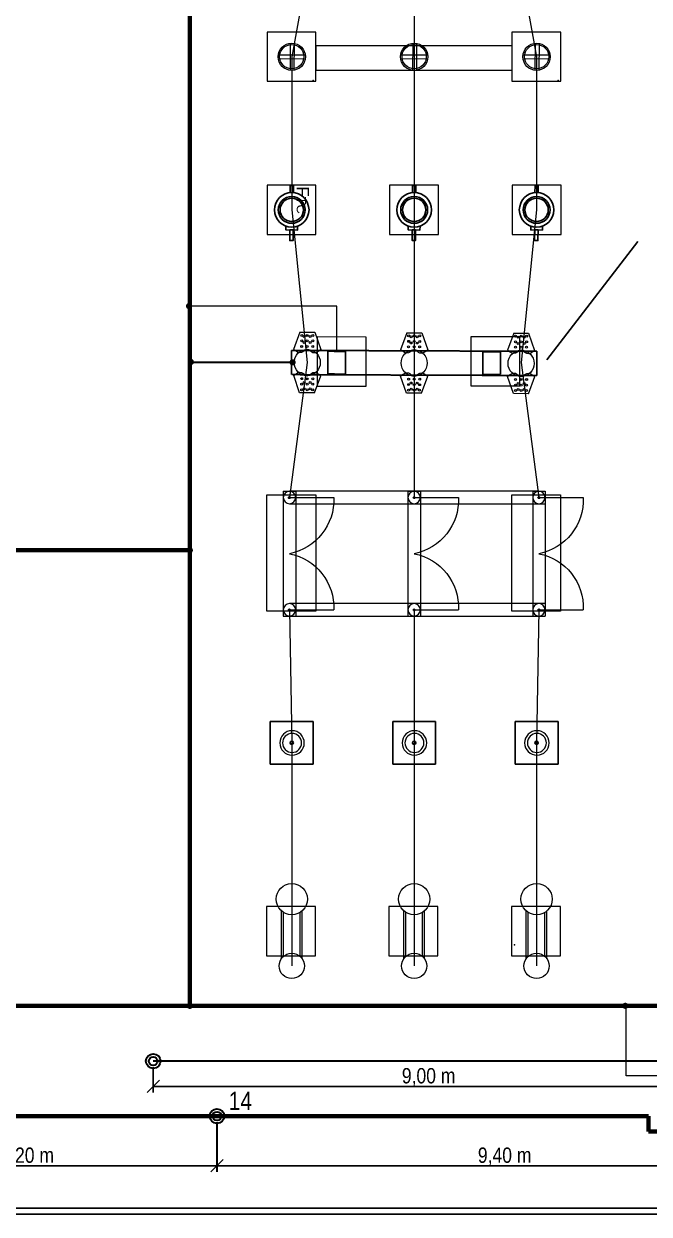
# Model space of a CAD drawing. Header units: inches. Extents: x -406115 to -363140, y -27318 to 35879.
# Drawn here: x -384496 to -374279, y -14725 to 4708 of the extents above; entities that cross this region are included whole.
import ezdxf

# ---------------------------------------------------------------- set-up
doc = ezdxf.new("R2010")
doc.units = ezdxf.units.IN
doc.header["$MEASUREMENT"] = 0
doc.header["$PDSIZE"] = 5
doc.linetypes.add('DASHED2', pattern=[0.375, 0.25, -0.125])
for name, color, linetype in [('AREVA GL 311', 1, 'Continuous'), ('cabluri', 7, 'Continuous'), ('echipament', 4, 'Continuous'), ('Layer2', 7, 'Continuous'), ('Separator', 5, 'Continuous'), ('TC', 222, 'Continuous'), ('TEXT', 7, 'Continuous'), ('TT', 30, 'Continuous')]:
    doc.layers.add(name, color=color, linetype=linetype)
for name, color, linetype, lineweight, true_color in [('cote', 7, 'Continuous', 9, 0x525252), ('priza dirijare potentiale', 7, 'Continuous', 80, 0x9eff9e), ('priza pam.artificiala perimetrala', 7, 'Continuous', 80, 0x96222e), ('ramificatii la priza pamant', 7, 'Continuous', 5, 0x007a00)]:
    doc.layers.add(name, color=color, linetype=linetype, lineweight=lineweight, true_color=true_color)
for name, color, linetype, lineweight in [('electrozi verticali cupru perimetrali', 22, 'Continuous', 30), ('loc sudura', 92, 'Continuous', 30), ('priza pamant pentru paratrasnete', 30, 'Continuous', 30), ('ramificatie la priza fundatie', 5, 'Continuous', 30)]:
    doc.layers.add(name, color=color, linetype=linetype, lineweight=lineweight)
doc.styles.add('arial', font='arial.ttf')
doc.styles.get("Standard").update_dxf_attribs({"font": 'ARIALN.TTF'})
doc.dimstyles.get("Standard").update_dxf_attribs({"dimtxt": 250, "dimasz": 200, "dimexe": 100, "dimexo": 100, "dimgap": 100, "dimtad": 1, "dimlfac": 0.001, "dimzin": 0, "dimtxsty": 'Standard', "dimblk": 'OBLIQUE', "dimcen": 0.09, "dimadec": 0, "dimazin": 0, "dimtfac": 1, "dimtofl": 0, "dimtmove": 0, "dimatfit": 3, "dimfxl": 1, "dimtolj": 1, "dimtzin": 0, "dimarcsym": 1})

# ---------------------------------------------------------------- blocks, each defined once
blk = doc.blocks.new('TC')
at = {"lineweight": 15}
for radius in [2.5, 1.94]:
    blk.add_circle((1078.04, 652.36), radius, dxfattribs=at)
blk = doc.blocks.new('_Oblique')
at = {"color": 0, "linetype": 'ByBlock', "lineweight": -2}
blk.add_line((-0.5, -0.5), (0.5, 0.5), dxfattribs=at)
blk = doc.blocks.new('*D271')
at = {"layer": 'cote', "color": 0, "lineweight": -2, "ltscale": 0.01, "transparency": 16777216}
for p, q in [((-381340, -13224), (-381340, -14035)), ((-371939, -13224), (-371939, -14035)), ((-381340, -13935), (-371939, -13935))]:
    blk.add_line(p, q, dxfattribs=at)
at = {"layer": 'Defpoints', "color": 0, "ltscale": 0.01, "transparency": 16777216}
for p in [(-381340, -13124), (-371939, -13124), (-371939, -13935)]:
    blk.add_point(p, dxfattribs=at)
at = {"layer": 'cote', "color": 0, "lineweight": -2, "ltscale": 0.01, "transparency": 16777216, "xscale": 200, "yscale": 200, "zscale": 200, "rotation": 180}
blk.add_blockref('_Oblique', (-381340, -13935), dxfattribs=at)
at = {"layer": 'cote', "color": 0, "lineweight": -2, "ltscale": 0.01, "transparency": 16777216, "xscale": 200, "yscale": 200, "zscale": 200}
blk.add_blockref('_Oblique', (-371939, -13935), dxfattribs=at)
at = {"layer": 'cote', "color": 0, "ltscale": 0.01, "transparency": 16777216, "insert": (-376640, -13785), "char_height": 250, "attachment_point": 5}
blk.add_mtext('\\A1;9,40 m', dxfattribs=at)
blk = doc.blocks.new('*D272')
at = {"layer": 'cote', "color": 0, "lineweight": -2, "ltscale": 0.01, "transparency": 16777216}
for p, q in [((-387540, -13224), (-387540, -14035)), ((-381339, -13224), (-381339, -14035)), ((-381339, -13935), (-387540, -13935))]:
    blk.add_line(p, q, dxfattribs=at)
at = {"layer": 'Defpoints', "color": 0, "ltscale": 0.01, "transparency": 16777216}
for p in [(-387540, -13124), (-381339, -13124), (-387540, -13935)]:
    blk.add_point(p, dxfattribs=at)
at = {"layer": 'cote', "color": 0, "lineweight": -2, "ltscale": 0.01, "transparency": 16777216, "xscale": 200, "yscale": 200, "zscale": 200, "rotation": 180}
blk.add_blockref('_Oblique', (-387540, -13935), dxfattribs=at)
at = {"layer": 'cote', "color": 0, "lineweight": -2, "ltscale": 0.01, "transparency": 16777216, "xscale": 200, "yscale": 200, "zscale": 200}
blk.add_blockref('_Oblique', (-381339, -13935), dxfattribs=at)
at = {"layer": 'cote', "color": 0, "ltscale": 0.01, "transparency": 16777216, "insert": (-384440, -13785), "char_height": 250, "attachment_point": 5}
blk.add_mtext('\\A1;6,20 m', dxfattribs=at)
blk = doc.blocks.new('*D284')
at = {"layer": 'cote', "color": 0, "lineweight": -2, "ltscale": 0.01, "transparency": 16777216}
for p, q in [((-382381, -12326), (-382381, -12738)), ((-373382, -12325), (-373382, -12738)), ((-382381, -12638), (-373382, -12638))]:
    blk.add_line(p, q, dxfattribs=at)
at = {"layer": 'Defpoints', "color": 0, "ltscale": 0.01, "transparency": 16777216}
for p in [(-382381, -12226), (-373382, -12225), (-373382, -12638)]:
    blk.add_point(p, dxfattribs=at)
at = {"layer": 'cote', "color": 0, "lineweight": -2, "ltscale": 0.01, "transparency": 16777216, "xscale": 200, "yscale": 200, "zscale": 200, "rotation": 180}
blk.add_blockref('_Oblique', (-382381, -12638), dxfattribs=at)
at = {"layer": 'cote', "color": 0, "lineweight": -2, "ltscale": 0.01, "transparency": 16777216, "xscale": 200, "yscale": 200, "zscale": 200}
blk.add_blockref('_Oblique', (-373382, -12638), dxfattribs=at)
at = {"layer": 'cote', "color": 0, "ltscale": 0.01, "transparency": 16777216, "insert": (-377882, -12488), "char_height": 250, "attachment_point": 5}
blk.add_mtext('\\A1;9,00 m', dxfattribs=at)

msp = doc.modelspace()

# ---------------------------------------------------------------- hatches: boundary and pattern name
at = {"layer": 'loc sudura', "ltscale": 0.13}
h = msp.add_hatch(color=256, dxfattribs=at)
h.paths.add_polyline_path([(-381796.265, 48.231), (-381796.265, 150.231, -1)])
h.paths.add_polyline_path([(-381796.265, 150.231), (-381796.265, 99.231), (-381847.265, 99.231, -0.414213563)])
h.paths.add_polyline_path([(-381796.265, 99.231), (-381796.265, 48.231, -0.414213562), (-381847.265, 99.231)])
h = msp.add_hatch(color=256, dxfattribs=at)
h.paths.add_polyline_path([(-381766.512, -863.646), (-381766.512, -761.646, -1)])
h.paths.add_polyline_path([(-381766.512, -761.646), (-381766.512, -812.646), (-381817.512, -812.646, -0.414213563)])
h.paths.add_polyline_path([(-381766.512, -812.646), (-381766.512, -863.646, -0.414213562), (-381817.512, -812.646)])
h = msp.add_hatch(color=256, dxfattribs=at)
h.paths.add_polyline_path([(-380104.802, -869.717), (-380104.802, -767.717, -1)])
h.paths.add_polyline_path([(-380104.802, -767.717), (-380104.802, -818.717), (-380155.802, -818.717, -0.414213563)])
h.paths.add_polyline_path([(-380104.802, -818.717), (-380104.802, -869.717, -0.414213562), (-380155.802, -818.717)])
h = msp.add_hatch(color=256, dxfattribs=at)
h.paths.add_polyline_path([(-381782.855, -3937.374), (-381782.855, -3835.374, -1)])
h.paths.add_polyline_path([(-381782.855, -3835.374), (-381782.855, -3886.374), (-381833.855, -3886.374, -0.414213563)])
h.paths.add_polyline_path([(-381782.855, -3886.374), (-381782.855, -3937.374, -0.414213562), (-381833.855, -3886.374)])
h = msp.add_hatch(color=256, dxfattribs=at)
h.paths.add_polyline_path([(-381782.855, -11375.087), (-381782.855, -11273.087, -1)])
h.paths.add_polyline_path([(-381782.855, -11273.087), (-381782.855, -11324.087), (-381833.855, -11324.087, -0.414213563)])
h.paths.add_polyline_path([(-381782.855, -11324.087), (-381782.855, -11375.087, -0.414213562), (-381833.855, -11324.087)])
h = msp.add_hatch(color=256, dxfattribs=at)
h.paths.add_polyline_path([(-374669.805, -11374.356), (-374669.805, -11272.356, -1)])
h.paths.add_polyline_path([(-374669.805, -11272.356), (-374669.805, -11323.356), (-374720.805, -11323.356, -0.414213563)])
h.paths.add_polyline_path([(-374669.805, -11323.356), (-374669.805, -11374.356, -0.414213562), (-374720.805, -11323.356)])

# ---------------------------------------------------------------- linework, layer by layer
at = {"color": 1, "lineweight": 0, "ltscale": 0.13}
for p, q in [((-378118.368, 8026.299), (-378118.368, -3026.171)), ((-380156.151, -4860.175), (-380118.368, -7029.701)), ((-378118.368, -4860.175), (-378118.368, -7029.701)), ((-376080.586, -4860.175), (-376118.368, -7029.701)), ((-380118.368, -7029.701), (-380118.368, -9582.061)), ((-378118.368, -7029.701), (-378118.368, -9582.061)), ((-376118.368, -7029.701), (-376118.368, -9582.061)), ((-380118.368, -9582.061), (-380118.368, -10672.338)), ((-378118.368, -9582.061), (-378118.368, -10672.338)), ((-376118.368, -9582.061), (-376118.368, -10672.338))]:
    msp.add_line(p, q, dxfattribs=at)
at = {"color": 7, "lineweight": 0, "ltscale": 0.13}
for p, q in [((-380141.485, 4391.624), (-380145.574, 3949.438)), ((-380078.202, 4389.173), (-380082.256, 3950.719)), ((-378141.485, 4391.624), (-378145.574, 3949.438)), ((-378078.202, 4389.173), (-378082.256, 3950.719)), ((-376140.401, 4391.735), (-376146.977, 3949.616)), ((-376141.485, 4391.624), (-376145.574, 3949.438)), ((-376078.202, 4389.173), (-376082.256, 3950.719)), ((-376077.779, 4389.243), (-376081.833, 3950.789)), ((-380338.919, 4140.685), (-379898.403, 4136.612)), ((-380338.333, 4203.985), (-379897.818, 4199.912)), ((-378338.919, 4140.685), (-377898.403, 4136.612)), ((-378338.333, 4203.985), (-377897.818, 4199.912)), ((-376338.919, 4140.685), (-375898.403, 4136.612)), ((-376338.919, 4140.685), (-375898.403, 4136.612)), ((-376338.333, 4203.985), (-375897.818, 4199.912)), ((-376338.333, 4203.985), (-375897.818, 4199.912)), ((-379722.488, 2071.992), (-380522.488, 2071.992)), ((-380522.488, 2071.992), (-380522.488, 1268.605)), ((-379722.488, 1268.605), (-379722.488, 2071.992)), ((-377719.602, 2071.992), (-378519.602, 2071.992)), ((-378519.602, 2071.992), (-378519.602, 1268.605)), ((-377719.602, 1268.605), (-377719.602, 2071.992)), ((-380522.488, 1268.605), (-379722.488, 1268.605)), ((-378519.602, 1268.605), (-377719.602, 1268.605)), ((-378903.155, -406.951), (-379703.155, -404.095)), ((-379703.155, -404.095), (-379703.155, -1207.482)), ((-378903.155, -1207.482), (-378903.155, -406.951)), ((-379703.155, -1207.482), (-378903.155, -1207.482)), ((-380287.92, -10554.326), (-380287.92, -9773.129)), ((-380253.918, -10516.451), (-380253.918, -9798.58)), ((-379982.818, -10516.451), (-379982.818, -9798.58)), ((-379948.817, -10554.326), (-379948.817, -9773.129)), ((-378287.92, -10554.326), (-378287.92, -9773.129)), ((-378253.918, -10516.451), (-378253.918, -9798.58)), ((-377982.818, -10516.451), (-377982.818, -9798.58)), ((-377948.817, -10554.326), (-377948.817, -9773.129)), ((-376287.92, -10554.326), (-376287.92, -9773.129)), ((-376253.918, -10516.451), (-376253.918, -9798.58)), ((-375982.818, -10516.451), (-375982.818, -9798.58)), ((-375948.817, -10554.326), (-375948.817, -9773.129))]:
    msp.add_line(p, q, dxfattribs=at)
msp.add_line((-374462.299, 1153.924), (-375950.815, -775.696))
msp.add_lwpolyline([(-395339.872, 33474.769), (-395339.872, -14725.231), (-363139.872, -14725.231), (-363139.872, 33474.769)], close=True)
msp.add_lwpolyline([(-381469.617, 33374.769), (-395239.872, 33374.769), (-395239.872, -14625.231), (-381189.872, -14625.231)])
at = {"color": 1, "lineweight": 0, "ltscale": 0.13}
for points in [[(-379418.368, 8026.299), (-380118.368, 4170.299), (-380118.368, 1670.299), (-379865.891, -822.482), (-380156.151, -3026.171)], [(-376818.368, 8026.299), (-376118.368, 4170.299), (-376118.368, 1670.299), (-376370.845, -822.482), (-376080.586, -3026.171)]]:
    msp.add_lwpolyline(points, dxfattribs=at)
at = {"color": 7, "lineweight": 0, "ltscale": 0.13}
for points in [[(-379722.486, 3770.393), (-379722.486, 4570.393), (-380522.486, 4570.393), (-380522.486, 3770.393)], [(-375722.486, 3770.393), (-375722.486, 4570.393), (-376522.486, 4570.393), (-376522.486, 3770.393)], [(-375718.37, 1268.605), (-375718.37, 2071.992), (-376518.37, 2071.992), (-376518.37, 1268.605)], [(-376392.267, -1204.095), (-376392.267, -400.708), (-377192.267, -400.708), (-377192.267, -1204.095)], [(-376525.139, -4879.798), (-376525.139, -2979.596), (-375725.139, -2979.596), (-375725.139, -4879.798)], [(-379732.432, -10506.769), (-379732.432, -9703.382), (-380532.432, -9703.382), (-380532.432, -10506.769)], [(-377729.546, -10506.769), (-377729.546, -9703.382), (-378529.546, -9703.382), (-378529.546, -10506.769)], [(-375728.314, -10506.769), (-375728.314, -9703.382), (-376528.314, -9703.382), (-376528.314, -10506.769)]]:
    msp.add_lwpolyline(points, close=True, dxfattribs=at)
at = {"lineweight": 0, "ltscale": 0.13}
msp.add_lwpolyline([(-376518.368, 3952.09), (-376518.368, 4349.825), (-379722.486, 4349.825), (-379722.486, 3952.09)], close=True, dxfattribs=at)
at = {"color": 7, "lineweight": 0, "ltscale": 0.13}
for centre, radius in [((-380118.368, 4170.299), 222.53), ((-380118.368, 4170.299), 198.476), ((-378118.368, 4170.299), 222.53), ((-378118.368, 4170.299), 198.476), ((-376118.368, 4170.299), 222.53), ((-376118.368, 4170.299), 222.53), ((-376118.368, 4170.299), 198.476), ((-376118.368, 4170.299), 198.476), ((-380118.368, -9582.061), 255.449), ((-378118.368, -9582.061), 255.449), ((-376118.368, -9582.061), 255.449), ((-380118.368, -10672.338), 206.578), ((-378118.368, -10672.338), 206.578), ((-376118.368, -10672.338), 206.578)]:
    msp.add_circle(centre, radius, dxfattribs=at)
for p in [(-379768.368, 3781.31), (-375768.368, 3781.31), (-376478.314, -10326.439)]:
    msp.add_point(p, dxfattribs=at)
at = {"layer": 'AREVA GL 311', "linetype": 'Continuous', "lineweight": 20, "ltscale": 0.5}
for p, q in [((-379987.59, -327.767), (-380087.72, -607.785)), ((-379987.59, -327.767), (-379743.051, -328.774)), ((-379876.791, -378.902), (-379854.267, -378.995)), ((-379743.051, -328.774), (-379645.23, -609.607)), ((-378240.067, -334.987), (-378340.197, -615.005)), ((-378240.067, -334.987), (-377995.528, -335.993)), ((-378129.268, -386.121), (-378106.744, -386.214)), ((-377995.528, -335.993), (-377897.707, -616.826)), ((-376492.541, -341.371), (-376592.671, -621.389)), ((-376492.541, -341.371), (-376248.002, -342.378)), ((-376248.002, -342.378), (-376150.181, -623.211)), ((-376381.742, -392.506), (-376359.218, -392.599)), ((-379989.012, -1316.252), (-380086.833, -1035.419)), ((-379877.054, -1085.843), (-379854.53, -1085.936)), ((-379744.473, -1317.259), (-379644.343, -1037.241)), ((-378241.489, -1323.471), (-378339.31, -1042.638)), ((-378129.531, -1093.062), (-378107.007, -1093.155)), ((-377996.95, -1324.478), (-377896.82, -1044.46)), ((-376493.963, -1329.856), (-376591.784, -1049.023)), ((-376382.005, -1099.447), (-376359.481, -1099.54)), ((-376249.424, -1330.863), (-376149.294, -1050.845)), ((-379744.473, -1317.259), (-379989.012, -1316.252)), ((-377996.95, -1324.478), (-378241.489, -1323.471)), ((-376249.424, -1330.863), (-376493.963, -1329.856))]:
    msp.add_line(p, q, dxfattribs=at)
for centre, radius in [((-379955.623, -378.578), 15.767), ((-379915.713, -395.635), 15.767), ((-379865.529, -378.949), 15.767), ((-379815.484, -396.048), 15.767), ((-379775.435, -379.32), 15.767), ((-378208.1, -385.797), 15.767), ((-378168.19, -402.854), 15.767), ((-378118.006, -386.168), 15.767), ((-378067.961, -403.267), 15.767), ((-378027.912, -386.539), 15.767), ((-376460.574, -392.181), 15.767), ((-376370.48, -392.552), 15.767), ((-376280.386, -392.923), 15.767), ((-379956.365, -558.766), 15.767), ((-379955.994, -468.672), 15.767), ((-379916.126, -495.865), 15.767), ((-379866.271, -559.137), 15.767), ((-379865.9, -469.043), 15.767), ((-379815.896, -496.277), 15.767), ((-379776.177, -559.508), 15.767), ((-379775.806, -469.414), 15.767), ((-378208.842, -565.985), 15.767), ((-378208.471, -475.891), 15.767), ((-378168.603, -503.084), 15.767), ((-378118.748, -566.356), 15.767), ((-378118.377, -476.262), 15.767), ((-378068.373, -503.496), 15.767), ((-378028.654, -566.727), 15.767), ((-378028.283, -476.633), 15.767), ((-376461.316, -572.37), 15.767), ((-376460.945, -482.276), 15.767), ((-376421.077, -509.468), 15.767), ((-376420.664, -409.239), 15.767), ((-376371.222, -572.741), 15.767), ((-376370.851, -482.646), 15.767), ((-376320.847, -509.881), 15.767), ((-376320.435, -409.651), 15.767), ((-376281.128, -573.112), 15.767), ((-376280.757, -483.017), 15.767), ((-379865.891, -822.482), 213.748), ((-378118.368, -829.701), 213.748), ((-376370.842, -836.086), 213.748), ((-379956.257, -1175.613), 15.767), ((-379955.886, -1085.519), 15.767), ((-379916.167, -1148.749), 15.767), ((-379866.163, -1175.984), 15.767), ((-379865.792, -1085.89), 15.767), ((-379815.937, -1149.162), 15.767), ((-379776.069, -1176.355), 15.767), ((-379775.698, -1086.26), 15.767), ((-378208.363, -1092.738), 15.767), ((-378168.644, -1155.968), 15.767), ((-378118.269, -1093.109), 15.767), ((-378068.414, -1156.381), 15.767), ((-378028.175, -1093.48), 15.767), ((-376460.837, -1099.122), 15.767), ((-376421.118, -1162.353), 15.767), ((-376370.743, -1099.493), 15.767), ((-376320.888, -1162.765), 15.767), ((-376280.649, -1099.864), 15.767), ((-379956.628, -1265.707), 15.767), ((-379916.579, -1248.979), 15.767), ((-379866.534, -1266.078), 15.767), ((-379816.35, -1249.391), 15.767), ((-379776.44, -1266.449), 15.767), ((-378209.105, -1272.926), 15.767), ((-378208.734, -1182.832), 15.767), ((-378169.056, -1256.198), 15.767), ((-378119.011, -1273.297), 15.767), ((-378118.64, -1183.203), 15.767), ((-378068.826, -1256.611), 15.767), ((-378028.917, -1273.668), 15.767), ((-378028.546, -1183.574), 15.767), ((-376461.579, -1279.31), 15.767), ((-376461.208, -1189.216), 15.767), ((-376421.53, -1262.582), 15.767), ((-376371.485, -1279.681), 15.767), ((-376371.114, -1189.587), 15.767), ((-376321.3, -1262.995), 15.767), ((-376281.391, -1280.052), 15.767), ((-376281.02, -1189.958), 15.767)]:
    msp.add_circle(centre, radius, dxfattribs=at)
for points in [[(-379645.23, -609.607), (-379771.689, -661.881), (-379866.475, -608.696), (-379960.035, -658.118), (-380087.72, -607.785)], [(-377897.707, -616.826), (-378024.166, -669.101), (-378118.952, -615.915), (-378212.512, -665.337), (-378340.197, -615.005)], [(-376150.181, -623.211), (-376276.64, -675.485), (-376371.426, -622.3), (-376464.986, -671.722), (-376592.671, -621.389)], [(-380086.833, -1035.419), (-379960.373, -983.145), (-379865.588, -1036.33), (-379772.028, -986.909), (-379644.343, -1037.241)], [(-378339.31, -1042.638), (-378212.85, -990.364), (-378118.065, -1043.549), (-378024.505, -994.128), (-377896.82, -1044.46)], [(-376591.784, -1049.023), (-376465.324, -996.749), (-376370.539, -1049.934), (-376276.979, -1000.512), (-376149.294, -1050.845)]]:
    msp.add_spline(points, degree=3, dxfattribs=at)
at = {"layer": 'cabluri', "color": 7}
for p, q in [((-379768.368, -6679.701), (-380468.368, -6679.701)), ((-380468.368, -6679.701), (-380468.368, -7379.701)), ((-379768.368, -7379.701), (-379768.368, -6679.701)), ((-377768.368, -6679.701), (-378468.368, -6679.701)), ((-378468.368, -6679.701), (-378468.368, -7379.701)), ((-377768.368, -7379.701), (-377768.368, -6679.701)), ((-375768.368, -6679.701), (-376468.368, -6679.701)), ((-376468.368, -6679.701), (-376468.368, -7379.701)), ((-375768.368, -7379.701), (-375768.368, -6679.701)), ((-380468.368, -7379.701), (-379768.368, -7379.701)), ((-378468.368, -7379.701), (-377768.368, -7379.701)), ((-376468.368, -7379.701), (-375768.368, -7379.701)), ((-375768.368, -7379.701), (-376468.368, -7379.701))]:
    msp.add_line(p, q, dxfattribs=at)
at = {"layer": 'echipament', "linetype": 'DASHED2'}
for p, q in [((-380121.135, -623.593), (-380122.582, -1019.502)), ((-380121.135, -623.593), (-376114.149, -638.232)), ((-376114.149, -638.232), (-376115.595, -1034.141)), ((-380122.582, -1019.502), (-376115.595, -1034.141))]:
    msp.add_line(p, q, dxfattribs=at)
for points in [[(-379239.034, -1009.774), (-379529.032, -1008.714), (-379527.68, -638.717), (-379237.682, -639.776)], [(-376709.051, -1019.017), (-376999.049, -1017.957), (-376997.697, -647.96), (-376707.699, -649.019)]]:
    msp.add_lwpolyline(points, close=True, dxfattribs=at)
at = {"layer": 'electrozi verticali cupru perimetrali'}
for centre, radius in [((-382381.479, -12226.231), 120), ((-382381.479, -12226.231), 71.664), ((-381339.872, -13124.231), 120), ((-381339.372, -13123.731), 71.664)]:
    msp.add_circle(centre, radius, dxfattribs=at)
at = {"layer": 'Layer2'}
for p, q in [((-377289.872, -14625.231), (-381189.872, -14625.231)), ((-365368.63, -14625.231), (-377289.872, -14625.231))]:
    msp.add_line(p, q, dxfattribs=at)
at = {"layer": 'priza dirijare potentiale'}
for p, q in [((-381783.59, 30074.769), (-381783.59, -11324.731)), ((-366540.372, -11324.731), (-391940.872, -11324.731))]:
    msp.add_line(p, q, dxfattribs=at)
at = {"layer": 'priza dirijare potentiale', "ltscale": 0.01}
msp.add_line((-381783.59, -3887.017), (-391940.872, -3887.017), dxfattribs=at)
at = {"layer": 'priza pam.artificiala perimetrala'}
for p, q in [((-393740.872, -13125.231), (-374290.372, -13124.731)), ((-374290.372, -13124.731), (-374290.372, -13374.731)), ((-374290.372, -13374.731), (-372189.872, -13374.731))]:
    msp.add_line(p, q, dxfattribs=at)
at = {"layer": 'priza pamant pentru paratrasnete'}
msp.add_line((-381581.979, -12225.731), (-382381.979, -12225.731), dxfattribs=at)
at = {"layer": 'priza pamant pentru paratrasnete', "ltscale": 0.01}
msp.add_line((-373382.479, -12225.231), (-381582.479, -12225.231), dxfattribs=at)
at = {"layer": 'ramificatie la priza fundatie', "ltscale": 0.01}
msp.add_line((-380121.858, -821.547), (-381783.59, -821.547), dxfattribs=at)
at = {"layer": 'ramificatii la priza pamant', "ltscale": 0.01}
for p, q in [((-379382.681, 97.856), (-381783.59, 97.856)), ((-379382.681, -639.246), (-379382.681, 97.856)), ((-374657.13, -12467.862), (-374657.13, -11324.731)), ((-373348.626, -12467.862), (-374657.13, -12467.862))]:
    msp.add_line(p, q, dxfattribs=at)
at = {"layer": 'Separator', "lineweight": 0}
for p, q in [((-380258.04, -2924.282), (-380258.04, -4962.065)), ((-380258.04, -2924.282), (-380054.262, -2924.282)), ((-376080.586, -2924.282), (-380156.151, -2924.282)), ((-380156.151, -3026.171), (-379432.128, -3026.108)), ((-380054.262, -2924.282), (-380054.262, -4962.065)), ((-378220.257, -2924.282), (-378220.257, -4962.065)), ((-378220.257, -2924.282), (-378016.479, -2924.282)), ((-378118.368, -3026.171), (-377394.346, -3026.108)), ((-378016.479, -2924.282), (-378016.479, -4962.065)), ((-376182.475, -2924.282), (-376182.475, -4962.065)), ((-376182.475, -2924.282), (-375978.696, -2924.282)), ((-376080.586, -3026.171), (-375356.563, -3026.108)), ((-375978.696, -2924.282), (-375978.696, -4962.065)), ((-380156.151, -3128.06), (-375978.696, -3128.06)), ((-375978.696, -4758.286), (-380156.151, -4758.286)), ((-380258.04, -4962.065), (-380054.262, -4962.065)), ((-380156.151, -4860.175), (-379432.128, -4860.113)), ((-380156.151, -4962.065), (-376080.586, -4962.065)), ((-378220.257, -4962.065), (-378016.479, -4962.065)), ((-378118.368, -4860.175), (-377394.346, -4860.113)), ((-376182.475, -4962.065), (-375978.696, -4962.065)), ((-376080.586, -4860.175), (-375356.563, -4860.113))]:
    msp.add_line(p, q, dxfattribs=at)
at = {"layer": 'Separator', "color": 7, "lineweight": 0}
for points in [[(-380525.139, -4879.798), (-380525.139, -2979.596), (-379725.139, -2979.596), (-379725.139, -4879.798)], [(-380525.139, -4879.798), (-380525.139, -2979.798), (-379725.139, -2979.798), (-379725.139, -4879.798)]]:
    msp.add_lwpolyline(points, close=True, dxfattribs=at)
at = {"layer": 'Separator', "lineweight": 0, "extrusion": (0, 0, -1)}
for centre, major_axis, start_param, end_param in [((-380156.151, -3026.171), (-101.889, 0), 4.71238898, 10.995574288), ((-380156.151, -3026.171), (15.283, 0), 7.853981634, 10.995574288), ((-380156.151, -3026.171), (15.283, 0), 4.71238898, 7.853981634), ((-380328.659, -3062.638), (897.274, 0), 6.242462149, 7.660519697), ((-378118.368, -3026.171), (-101.889, 0), 4.71238898, 10.995574288), ((-378118.368, -3026.171), (15.283, 0), 7.853981634, 10.995574288), ((-378118.368, -3026.171), (15.283, 0), 4.71238898, 7.853981634), ((-378290.876, -3062.638), (897.274, 0), 6.242462149, 7.660519697), ((-376080.586, -3026.171), (-101.889, 0), 4.71238898, 10.995574288), ((-376080.586, -3026.171), (15.283, 0), 7.853981634, 10.995574288), ((-376080.586, -3026.171), (15.283, 0), 4.71238898, 7.853981634), ((-376253.093, -3062.638), (897.274, 0), 6.242462149, 7.660519697), ((-380328.653, -4823.699), (897.264, 0), 4.905846536, 6.323780102), ((-378290.87, -4823.699), (897.264, 0), 4.905846536, 6.323780102), ((-376253.087, -4823.699), (897.264, 0), 4.905846536, 6.323780102), ((-380156.151, -4860.175), (-101.889, 0), 4.71238898, 10.995574288), ((-380156.151, -4860.175), (15.283, 0), 7.853981634, 10.995574288), ((-380156.151, -4860.175), (15.283, 0), 4.71238898, 7.853981634), ((-378118.368, -4860.175), (-101.889, 0), 4.71238898, 10.995574288), ((-378118.368, -4860.175), (15.283, 0), 7.853981634, 10.995574288), ((-378118.368, -4860.175), (15.283, 0), 4.71238898, 7.853981634), ((-376080.586, -4860.175), (-101.889, 0), 4.71238898, 10.995574288), ((-376080.586, -4860.175), (15.283, 0), 7.853981634, 10.995574288), ((-376080.586, -4860.175), (15.283, 0), 4.71238898, 7.853981634)]:
    msp.add_ellipse(centre, major_axis=major_axis, ratio=1, start_param=start_param, end_param=end_param, dxfattribs=at)
at = {"layer": 'TC'}
for points in [[(-380091.204, 1950.987), (-380090.561, 2070.265), (-380144.069, 2070.553), (-380144.713, 1951.065)], [(-378091.204, 1950.987), (-378090.561, 2070.265), (-378144.069, 2070.553), (-378144.713, 1951.065)], [(-376091.204, 1950.987), (-376090.561, 2070.265), (-376144.069, 2070.553), (-376144.713, 1951.065)], [(-380214.22, 1405.089), (-380214.791, 1343.373), (-380023.299, 1341.603), (-380022.713, 1405.018)], [(-378214.22, 1405.089), (-378214.791, 1343.373), (-378023.299, 1341.603), (-378022.713, 1405.018)], [(-376214.22, 1405.089), (-376214.791, 1343.373), (-376023.299, 1341.603), (-376022.713, 1405.018)]]:
    msp.add_lwpolyline(points, dxfattribs=at)
for points in [[(-380148.869, 1342.764), (-380095.362, 1342.269), (-380096.963, 1169.04), (-380150.47, 1169.534)], [(-378148.869, 1342.764), (-378095.362, 1342.269), (-378096.963, 1169.04), (-378150.47, 1169.534)], [(-376148.869, 1342.764), (-376095.362, 1342.269), (-376096.963, 1169.04), (-376150.47, 1169.534)]]:
    msp.add_lwpolyline(points, close=True, dxfattribs=at)
for centre, radius in [((-380118.368, 1670.299), 282), ((-378118.368, 1670.299), 282), ((-376118.368, 1670.299), 282), ((-380118.368, 1670.299), 219.697), ((-380118.368, 1670.299), 190.367), ((-378118.368, 1670.299), 219.697), ((-378118.368, 1670.299), 190.367), ((-376118.368, 1670.299), 219.697), ((-376118.368, 1670.299), 190.367)]:
    msp.add_circle(centre, radius, dxfattribs=at)
at = {"layer": 'TT', "color": 7}
for centre in [(-380118.368, -7029.701), (-378118.368, -7029.701), (-376118.368, -7029.701)]:
    msp.add_circle(centre, 27.072, dxfattribs=at)

# ---------------------------------------------------------------- block references
at = {"layer": 'TT', "color": 7, "lineweight": 0, "xscale": -79.94580000940158, "yscale": 79.94580000813585, "zscale": 79.9458, "rotation": 0.5297999990698976}
for p in [(-293450.29, -58386.118), (-291450.29, -58386.118), (-289450.29, -58386.118)]:
    msp.add_blockref('TC', p, dxfattribs=at)

# ---------------------------------------------------------------- texts
at = {"layer": 'priza pam.artificiala perimetrala', "ltscale": 0.13, "insert": (-381148.577, -12725.027), "char_height": 300, "width": 1701.26924, "attachment_point": 1, "rotation": 359.9188703}
msp.add_mtext('14', dxfattribs=at)
at = {"layer": 'TEXT', "color": 3, "insert": (-379837.876, 1831.776), "char_height": 200, "width": 606.52009, "attachment_point": 2, "rotation": 270, "line_spacing_factor": 0.952381, "style": 'arial'}
msp.add_mtext('F{\\H0.75x;TC}', dxfattribs=at)

# ---------------------------------------------------------------- dimensions: what is measured, and where the dimension line sits
at = {"layer": 'cote', "ltscale": 0.01}
for base, p1, p2, picture, middle in [((-373382.479, -12637.799), (-382381.479, -12226.231), (-373382.479, -12225.231), '*D284', (-377881.979, -12487.561)), ((-387539.872, -13935.419), (-381339.372, -13123.731), (-387539.872, -13124.231), '*D272', (-384439.622, -13785.18)), ((-371939.372, -13935.419), (-381339.872, -13124.231), (-371939.372, -13123.731), '*D271', (-376639.622, -13785.18))]:
    dim = msp.add_linear_dim(base=base, p1=p1, p2=p2, dimstyle='Standard', override={"dimgap": 0, "dimpost": ' m'}, dxfattribs=at)
    dim.commit()
    dim.dimension.update_dxf_attribs({"geometry": picture, "text_midpoint": middle})

doc.saveas('drawing.dxf')
